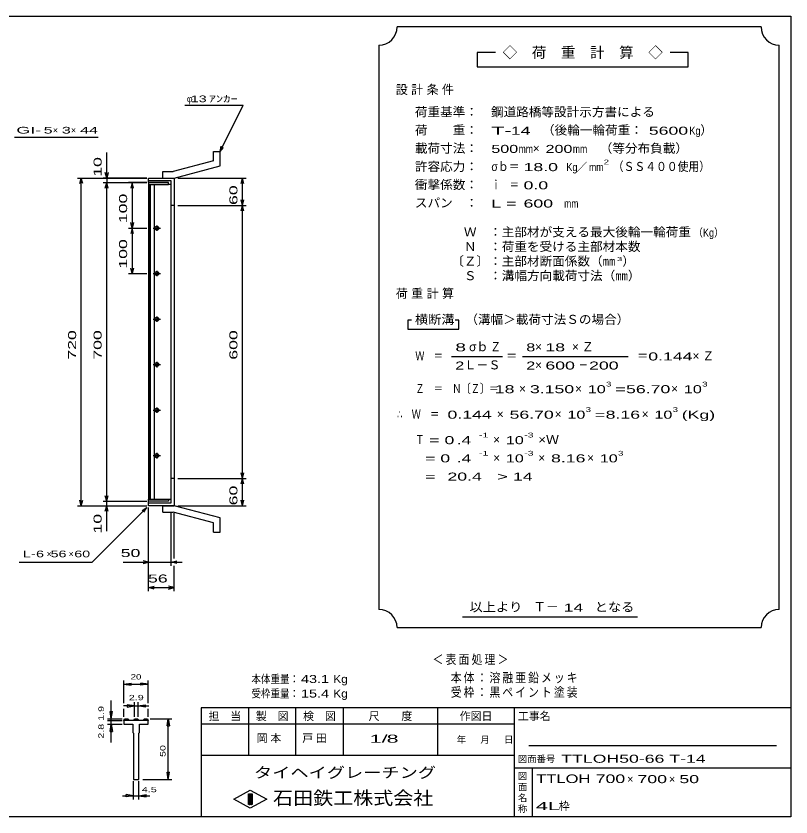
# Model space of a CAD drawing. Units: millimetres, scale not verified. Extents: x -1456 to 1385, y -1026 to 843.
# Drawn here: x -318 to 1385, y -917 to 843 of the extents above; entities that cross this region are included whole.
import ezdxf
from ezdxf.enums import TextEntityAlignment as Align

# ---------------------------------------------------------------- set-up
doc = ezdxf.new("R2010")
doc.units = ezdxf.units.MM
doc.header["$LTSCALE"] = 8
for name, color, linetype, lineweight in [('0_2', 150, 'Continuous', 25), ('16', 3, 'Continuous', 25), ('19', 6, 'Continuous', 25), ('22', 2, 'Continuous', 25), ('32', 4, 'Continuous', 25)]:
    doc.layers.add(name, color=color, linetype=linetype, lineweight=lineweight)
doc.styles.add('ベクトル', font='')
doc.styles.get('ベクトル').set_extended_font_data('ベクトル')

msp = doc.modelspace()

# ---------------------------------------------------------------- linework, layer by layer
at = {"layer": '0_2'}
for p, q in [((-1383.2, 842.8), (1384.8, 842.8)), ((1384.8, 842.8), (1384.8, -917.2)), ((1384.8, -677.2), (88.8, -677.2)), ((88.8, -677.2), (88.8, -917.2)), ((192.8, -677.2), (192.8, -781.2)), ((296.8, -781.2), (296.8, -677.2)), ((400.8, -677.2), (400.8, -781.2)), ((608.8, -781.2), (608.8, -677.2)), ((776.8, -677.2), (776.8, -917.2)), ((776.8, -713.2), (88.8, -713.2)), ((1352.8, -761.2), (808.8, -761.2)), ((88.8, -781.2), (776.8, -781.2)), ((776.8, -809.2), (1384.8, -809.2)), ((816.8, -917.2), (816.8, -809.2)), ((160.8, -878), (196.8, -858)), ((196.8, -858), (232.8, -878)), ((196.8, -898), (160.8, -878)), ((192.8, -866), (200.8, -866)), ((192.8, -890), (192.8, -866)), ((192.8, -866), (194.4, -866)), ((194.4, -866), (194.4, -890)), ((196, -890), (196, -866)), ((196, -866), (197.6, -866)), ((232.8, -878), (196.8, -898)), ((197.6, -866), (197.6, -890)), ((199.2, -890), (199.2, -866)), ((199.2, -866), (200.8, -866)), ((200.8, -866), (200.8, -890)), ((200.8, -866), (200.8, -890)), ((200.8, -890), (192.8, -890)), ((194.4, -890), (196, -890)), ((197.6, -890), (199.2, -890)), ((1384.8, -917.2), (-1383.2, -917.2))]:
    msp.add_line(p, q, dxfattribs=at)
at = {"layer": '16'}
for p, q in [((17.2, 476.8), (-26.8, 476.8)), ((-26.8, 476.8), (-26.8, 472.3)), ((17.2, 472.3), (17.2, 476.8)), ((-26.8, 472.3), (17.2, 472.3)), ((-26.8, 472.3), (-26.8, -218.7)), ((23.2, 472.3), (-26.8, 472.3)), ((-25.3, 472.3), (-25.3, -218.7)), ((-22.3, -218.7), (-22.3, 472.3)), ((-14.8, 472.3), (-14.8, -218.7)), ((23.2, -218.7), (23.2, 472.3)), ((-16.8, 376.8), (-0.8, 376.8)), ((-6.8, 379.8), (-10.8, 379.8)), ((-10.8, 373.8), (-6.8, 373.8)), ((-8.8, 382.8), (-8.8, 370.8)), ((-8.8, 282.8), (-8.8, 270.8)), ((-16.8, 276.8), (-0.8, 276.8)), ((-6.8, 279.8), (-10.8, 279.8)), ((-10.8, 273.8), (-6.8, 273.8)), ((-16.8, 176.8), (-0.8, 176.8)), ((-6.8, 179.8), (-10.8, 179.8)), ((-8.8, 182.8), (-8.8, 170.8)), ((-10.8, 173.8), (-6.8, 173.8)), ((-16.8, 76.8), (-0.8, 76.8)), ((-6.8, 79.8), (-10.8, 79.8)), ((-10.8, 73.8), (-6.8, 73.8)), ((-8.8, 82.8), (-8.8, 70.8)), ((-8.8, -17.2), (-8.8, -29.2)), ((-16.8, -23.2), (-0.8, -23.2)), ((-6.8, -20.2), (-10.8, -20.2)), ((-10.8, -26.2), (-6.8, -26.2)), ((-16.8, -123.2), (-0.8, -123.2)), ((-6.8, -120.2), (-10.8, -120.2)), ((-8.8, -117.2), (-8.8, -129.2)), ((-10.8, -126.2), (-6.8, -126.2)), ((-26.8, -218.7), (17.2, -218.7)), ((-26.8, -223.2), (-26.8, -218.7)), ((-26.8, -218.7), (23.2, -218.7)), ((17.2, -223.2), (-26.8, -223.2)), ((17.2, -218.7), (17.2, -223.2))]:
    msp.add_line(p, q, dxfattribs=at)
for centre, radius, start, end in [((-10.8, 376.8), 3, 90, 270), ((-8.8, 376.8), 4, 46.6, 133.4), ((-8.8, 376.8), 4, 226.6, 313.4), ((-6.8, 376.8), 3, 270, 90), ((-10.8, 276.8), 3, 90, 270), ((-8.8, 276.8), 4, 46.6, 133.4), ((-8.8, 276.8), 4, 226.6, 313.4), ((-6.8, 276.8), 3, 270, 90), ((-10.8, 176.8), 3, 90, 270), ((-8.8, 176.8), 4, 46.6, 133.4), ((-6.8, 176.8), 3, 270, 90), ((-8.8, 176.8), 4, 226.6, 313.4), ((-10.8, 76.8), 3, 90, 270), ((-8.8, 76.8), 4, 46.6, 133.4), ((-8.8, 76.8), 4, 226.6, 313.4), ((-6.8, 76.8), 3, 270, 90), ((-10.8, -23.2), 3, 90, 270), ((-8.8, -23.2), 4, 46.6, 133.4), ((-8.8, -23.2), 4, 226.6, 313.4), ((-6.8, -23.2), 3, 270, 90), ((-10.8, -123.2), 3, 90, 270), ((-8.8, -123.2), 4, 46.6, 133.4), ((-6.8, -123.2), 3, 270, 90), ((-8.8, -123.2), 4, 226.6, 313.4)]:
    msp.add_arc(centre, radius, start, end, dxfattribs=at)
at = {"layer": '19'}
for p, q in [((116.2, 544.8), (130.2, 544.8)), ((116.2, 524.8), (116.2, 544.8)), ((130.2, 513.8), (130.2, 544.8)), ((116.2, 524.8), (27.2, 500.8)), ((29.2, 486.8), (130.2, 513.8)), ((4.2, 500.8), (27.2, 500.8)), ((4.2, 486.8), (4.2, 500.8)), ((-26.8, 476.8), (-26.8, 486.8)), ((-26.8, 486.8), (28.2, 486.8)), ((23.2, 480.8), (-26.8, 480.8)), ((4.2, 486.8), (29.2, 486.8)), ((23.2, -227.2), (23.2, 480.8)), ((28.2, 486.8), (29.2, 485.8)), ((29.2, 485.8), (29.2, -232.2)), ((29.2, 426.8), (23.2, 426.8)), ((29.2, -173.2), (23.2, -173.2)), ((-26.8, -233.2), (-26.8, -223.2)), ((-26.8, -227.2), (23.2, -227.2)), ((28.2, -233.2), (-26.8, -233.2)), ((4.2, -233.2), (29.2, -233.2)), ((4.2, -247.2), (4.2, -233.2)), ((29.2, -232.2), (28.2, -233.2)), ((130.2, -260.2), (29.2, -233.2)), ((4.2, -247.2), (27.2, -247.2)), ((116.2, -271.2), (27.2, -247.2)), ((130.2, -291.2), (130.2, -260.2)), ((116.2, -291.2), (116.2, -271.2)), ((116.2, -291.2), (130.2, -291.2))]:
    msp.add_line(p, q, dxfattribs=at)
at = {"layer": '22', "color": 4}
for p, q in [((1319.2, 818.8), (519.2, 818.8)), ((479.2, 778.8), (479.2, -461.2)), ((1359.2, -461.2), (1359.2, 778.8)), ((735.2, 762.8), (695.2, 762.8)), ((695.2, 762.8), (695.2, 730.8)), ((1159.2, 762.8), (1119.2, 762.8)), ((1159.2, 730.8), (1159.2, 762.8)), ((695.2, 730.8), (1159.2, 730.8)), ((53.2, 646.8), (181.2, 646.8)), ((130.2, 544.8), (181.2, 646.8)), ((-321.3, 576.3), (-137.3, 576.3)), ((130.2, 544.8), (132.6, 556.48)), ((130.2, 544.8), (138.2, 553.6)), ((-118.8, 486.8), (-118.8, 542.8)), ((-118.8, 486.8), (-122, 498.8)), ((-115.6, 498.8), (-118.8, 486.8)), ((-182.8, 486.8), (-30.8, 486.8)), ((-178, 474.8), (-174.8, 486.8)), ((-171.6, 474.8), (-174.8, 486.8)), ((-174.8, -233.2), (-174.8, 486.8)), ((-30.8, 486.8), (-126.8, 486.8)), ((-126.8, 476.8), (-30.8, 476.8)), ((-122, 464.8), (-118.8, 476.8)), ((-118.8, 486.8), (-118.8, 476.8)), ((-115.6, 464.8), (-118.8, 476.8)), ((-118.8, -223.2), (-118.8, 476.8)), ((-30.8, 476.8), (-70.8, 476.8)), ((-62.8, 476.8), (-66, 464.8)), ((-59.6, 464.8), (-62.8, 476.8)), ((-62.8, 476.8), (-62.8, 376.8)), ((37.2, 486.8), (187.6, 486.8)), ((176.4, 474.8), (179.6, 486.8)), ((182.8, 474.8), (179.6, 486.8)), ((179.6, 426.8), (179.6, 486.8)), ((37.2, 426.8), (187.6, 426.8)), ((179.6, 426.8), (176.4, 438.8)), ((176.4, 414.8), (179.6, 426.8)), ((179.6, 426.8), (182.8, 438.8)), ((182.8, 414.8), (179.6, 426.8)), ((179.6, -173.2), (179.6, 426.8)), ((-62.8, 376.8), (-66, 388.8)), ((-59.6, 388.8), (-62.8, 376.8)), ((-70.8, 376.8), (-30.8, 376.8)), ((-62.8, 376.8), (-66, 364.8)), ((-59.6, 364.8), (-62.8, 376.8)), ((-62.8, 376.8), (-62.8, 276.8)), ((-62.8, 276.8), (-66, 288.8)), ((-59.6, 288.8), (-62.8, 276.8)), ((-70.8, 276.8), (-30.8, 276.8)), ((551.2, 174.8), (543.2, 174.8)), ((543.2, 174.8), (543.2, 154.8)), ((655.2, 174.8), (647.2, 174.8)), ((655.2, 154.8), (655.2, 174.8)), ((543.2, 154.8), (655.2, 154.8)), ((639.2, 94.8), (751.2, 94.8)), ((795.2, 94.8), (1027.2, 94.8)), ((37.2, -173.2), (187.6, -173.2)), ((179.6, -173.2), (176.4, -161.2)), ((176.4, -185.2), (179.6, -173.2)), ((179.6, -173.2), (182.8, -161.2)), ((182.8, -185.2), (179.6, -173.2)), ((179.6, -233.2), (179.6, -173.2)), ((-118.8, -223.2), (-122, -211.2)), ((-118.8, -223.2), (-115.6, -211.2)), ((-174.8, -233.2), (-178, -221.2)), ((-174.8, -233.2), (-171.6, -221.2)), ((-126.8, -223.2), (-30.8, -223.2)), ((-118.8, -233.2), (-118.8, -223.2)), ((179.6, -233.2), (176.4, -221.2)), ((179.6, -233.2), (182.8, -221.2)), ((-182.8, -233.2), (-30.8, -233.2)), ((-150.8, -357.2), (-30.8, -237.2)), ((-126.8, -233.2), (-30.8, -233.2)), ((-122, -245.2), (-118.8, -233.2)), ((-115.6, -245.2), (-118.8, -233.2)), ((-118.8, -289.2), (-118.8, -233.2)), ((-41.2, -243.6), (-30.8, -237.2)), ((-37.2, -247.6), (-30.8, -237.2)), ((-26.8, -365.2), (-26.8, -237.2)), ((-26.8, -421.2), (-26.8, -237.2)), ((37.2, -233.2), (187.6, -233.2)), ((23.2, -365.2), (23.2, -249.4)), ((29.2, -349.2), (29.2, -249.4)), ((-310.8, -357.2), (-150.8, -357.2)), ((-82.8, -357.2), (-26.8, -357.2)), ((-26.8, -357.2), (-38.8, -354)), ((-38.8, -360.4), (-26.8, -357.2)), ((-26.8, -357.2), (23.2, -357.2)), ((23.2, -357.2), (35.2, -354)), ((35.2, -360.4), (23.2, -357.2)), ((23.2, -357.2), (47.2, -357.2)), ((29.2, -421.2), (29.2, -365.2)), ((-26.8, -413.2), (-14.8, -410)), ((-14.8, -416.4), (-26.8, -413.2)), ((-26.8, -413.2), (29.2, -413.2)), ((29.2, -413.2), (17.2, -410)), ((17.2, -416.4), (29.2, -413.2)), ((663.2, -477.2), (1047.2, -477.2)), ((519.2, -501.2), (1319.2, -501.2))]:
    msp.add_line(p, q, dxfattribs=at)
for centre, start, end in [((479.2, 818.8), 270, 0), ((1359.2, 818.8), 180, 270), ((479.2, -501.2), 0, 90), ((1359.2, -501.2), 90, 180)]:
    msp.add_arc(centre, 40, start, end, dxfattribs=at)
at = {"layer": '32'}
for p, q in [((-80.8, -666.8), (-80.8, -617.2)), ((-80.8, -625.2), (-64.8, -622.8)), ((-80.8, -625.2), (-64.8, -627.6)), ((-80.8, -625.2), (-27.467, -625.2)), ((-64.8, -627.6), (-64.8, -622.8)), ((-27.467, -625.2), (-43.467, -622.8)), ((-43.467, -627.6), (-43.467, -622.8)), ((-27.467, -625.2), (-43.467, -627.6)), ((-27.467, -666.8), (-27.467, -617.2)), ((-108.8, -701.2), (-108.8, -661.2)), ((-58, -697.2), (-58, -665.2)), ((-50.267, -665.2), (-50.267, -697.2)), ((-108.8, -701.2), (-111.2, -685.2)), ((-111.2, -685.2), (-106.4, -685.2)), ((-108.8, -701.2), (-106.4, -685.2)), ((-58, -673.2), (-82, -673.2)), ((-80.8, -697.2), (-80.8, -679.6)), ((-58, -673.2), (-74, -670.8)), ((-74, -670.8), (-74, -675.6)), ((-74, -675.6), (-58, -673.2)), ((-58, -673.2), (-50.267, -673.2)), ((-50.267, -673.2), (-34.267, -670.8)), ((-34.267, -675.6), (-50.267, -673.2)), ((-50.267, -673.2), (-26.267, -673.2)), ((-34.267, -670.8), (-34.267, -675.6)), ((-27.467, -697.2), (-27.467, -679.6)), ((-116.8, -701.2), (-84.8, -701.2)), ((-108.8, -713.2), (-108.8, -701.2)), ((-80.8, -705.2), (-79.467, -701.2)), ((-79.467, -701.2), (-71.733, -701.2)), ((-71.733, -701.2), (-70.4, -705.2)), ((-59.333, -705.2), (-58, -701.2)), ((-58, -701.2), (-50.267, -701.2)), ((-50.267, -701.2), (-48.933, -705.2)), ((-37.867, -705.2), (-36.533, -701.2)), ((-36.533, -701.2), (-28.8, -701.2)), ((-28.8, -701.2), (-27.467, -705.2)), ((-23.467, -701.2), (24.533, -701.2)), ((14.133, -717.2), (16.533, -701.2)), ((16.533, -701.2), (18.933, -717.2)), ((16.533, -834.534), (16.533, -701.2)), ((-116.8, -705.2), (-84.8, -705.2)), ((-116.8, -713.2), (-84.8, -713.2)), ((-111.2, -729.2), (-108.8, -713.2)), ((-108.8, -713.2), (-106.4, -729.2)), ((-108.8, -753.2), (-108.8, -713.2)), ((-80.8, -705.2), (-80.8, -713.2)), ((-27.467, -705.2), (-80.8, -705.2)), ((-80.8, -713.2), (-61.467, -713.2)), ((-61.467, -713.2), (-61.467, -731.867)), ((-46.8, -731.867), (-46.8, -713.2)), ((-46.8, -713.2), (-27.467, -713.2)), ((-27.467, -713.2), (-27.467, -705.2)), ((14.133, -717.2), (18.933, -717.2)), ((-111.2, -729.2), (-106.4, -729.2)), ((-61.467, -731.867), (-60.133, -733.2)), ((-60.133, -733.2), (-60.133, -834.533)), ((-48.133, -733.2), (-46.8, -731.867)), ((-48.133, -834.533), (-48.133, -733.2)), ((16.533, -834.534), (14.133, -818.534)), ((14.133, -818.534), (18.933, -818.534)), ((16.533, -834.534), (18.933, -818.534)), ((-60.133, -834.533), (-48.133, -834.533)), ((-60.133, -878.534), (-60.133, -838.534)), ((-48.133, -878.534), (-48.133, -838.534)), ((-39.467, -834.534), (24.533, -834.534)), ((-84.133, -870.534), (-60.133, -870.534)), ((-60.133, -870.534), (-76.133, -868.134)), ((-76.133, -872.934), (-76.133, -868.134)), ((-60.133, -870.534), (-76.133, -872.934)), ((-60.133, -870.534), (-48.133, -870.534)), ((-48.133, -870.534), (-32.133, -868.134)), ((-48.133, -870.534), (-32.133, -872.934)), ((-48.133, -870.534), (-24.133, -870.534)), ((-32.133, -872.934), (-32.133, -868.134))]:
    msp.add_line(p, q, dxfattribs=at)
msp.add_circle((-108.8, -705.2), 0.8, dxfattribs=at)

# ---------------------------------------------------------------- texts
at = {"layer": '0_2', "style": 'ベクトル'}
for s, height, p in [('担\u3000当', 17.6, (104.8, -695.6)), ('製\u3000図', 17.6, (208.8, -695.6)), ('検\u3000図', 17.6, (312.8, -695.6)), ('尺\u3000\u3000度', 17.6, (456.8, -695.6)), ('作図日', 17.6, (656.8, -695.6)), ('工事名', 17.6, (784.8, -695.6)), ('年', 14.66, (650.4, -747.2)), ('月', 14.66, (702.4, -747.2)), ('日', 14.66, (754.4, -747.2)), ('図面番号', 14.66, (784.8, -789.6)), ('図', 14.66, (784.8, -827.2)), ('面', 14.66, (784.8, -851.2)), ('名', 14.66, (784.8, -875.2)), ('称', 14.66, (784.8, -899.2))]:
    msp.add_text(s, height=height, dxfattribs=at).set_placement(p, align=Align.MIDDLE_LEFT)
at = {"layer": '0_2', "color": 222, "style": 'ベクトル'}
for s, height, width, p in [('タイヘイグレーチング', 23.46, 1.25, (204.8, -819.6)), ('石田鉄工株式会社', 29.33, 1.1, (246.8, -875.6))]:
    msp.add_text(s, height=height, dxfattribs=dict(at, width=width)).set_placement(p, align=Align.MIDDLE_LEFT)
at = {"layer": '22', "style": 'ベクトル'}
for s, height, p in [('◇\u3000荷\u3000重\u3000計\u3000算\u3000◇', 23.46, (751.2, 762.8)), ('φ', 14.66, (57.2, 660.8)), ('）', 19.35, (1185.6, 592)), ('×', 14.66, (-237.3, 591.9)), ('×', 14.66, (-197.3, 591.9)), ('×', 19.35, (817.6, 552)), ('／', 17.6, (913.2, 510.8)), ('）', 19.35, (1014.4, 304)), ('σｂ', 19.35, (677.6, 116)), ('×', 19.35, (822.4, 116)), ('Ｌ－Ｓ', 19.35, (667.2, 76)), ('×', 19.35, (822.4, 76)), ('×', 19.35, (787.2, 24)), ('×', 19.35, (910.4, 24)), ('×', 19.35, (1121.6, 24)), ('×', 19.35, (738.4, -32)), ('×', 19.35, (865.6, -32)), ('×', 19.35, (1056.8, -32)), ('×', 19.35, (730.4, -88)), ('×', 19.35, (730.4, -128)), ('×', 19.35, (829.6, -128)), ('×', 19.35, (936.8, -128)), ('×', 14.66, (-250.8, -339.2)), ('×', 14.66, (-202.8, -339.2)), ('Ｔ－', 20.53, (818.4, -455.2)), ('×', 17.6, (1024.8, -834)), ('×', 17.6, (1116.8, -834)), ('枠', 17.6, (874.4, -893.2))]:
    msp.add_text(s, height=height, dxfattribs=at).set_placement(p, align=Align.MIDDLE_LEFT)
for s, height, width, p in [('ｱﾝｶｰ', 14.66, 1.6, (105.2, 660.8)), (' 13 ', 14.66, 1.6, (57.2, 660.8)), ('荷重基準：\u3000', 19.35, 1.05, (558.4, 632)), ('鋼道路橋等設計示方書による', 19.35, 1.05, (725.6, 632)), ('GI-', 14.66, 2, (-317.3, 591.9)), ('5', 14.66, 1.8, (-257.3, 591.9)), ('3', 14.66, 1.8, (-217.3, 591.9)), ('44', 14.66, 1.8, (-177.3, 591.9)), ('荷\u3000\u3000重：\u3000', 19.35, 1.05, (558.4, 592)), ('T-', 17.6, 2, (726.4, 590.8)), (' 14 ', 17.6, 1.65, (758.4, 590.8)), ('（後輪一輪荷重：', 19.35, 1.05, (837.6, 592)), (' 5600', 17.6, 1.65, (1061.6, 590.8)), ('Kg', 17.6, 0.85, (1161.6, 590.8)), ('載荷寸法：\u3000', 19.35, 1.05, (558.4, 552)), ('\u3000（等分布負載）', 19.35, 1.05, (936.8, 552)), ('500', 17.6, 1.5, (726.4, 550.8)), ('mm', 17.6, 0.8, (786.4, 550.8)), ('200', 17.6, 1.5, (845.6, 550.8)), ('mm', 17.6, 0.8, (905.6, 550.8)), ('許容応力：\u3000', 19.35, 1.05, (558.4, 512)), ('σｂ＝', 19.35, 0.9, (726.4, 512)), (' 18.0', 17.6, 1.65, (786.4, 510.8)), ('Kg', 17.6, 0.85, (891.2, 510.8)), ('mm', 17.6, 0.8, (941.2, 510.8)), ('2', 10.56, 1.5, (973.2, 522)), ('（ＳＳ４００使用）', 19.35, 0.9, (993.2, 512)), ('衝撃係数：\u3000', 19.35, 1.05, (558.4, 472)), ('ｉ\u3000＝', 19.35, 0.75, (726.4, 472)), (' 0.0', 17.6, 1.65, (786.4, 470.8)), ('スパン\u3000：\u3000', 19.35, 1.05, (558.4, 432)), ('L =', 17.6, 1.65, (726.4, 430.8)), (' 600 ', 17.6, 1.65, (786.4, 430.8)), ('mm', 17.6, 0.8, (886.4, 430.8)), ('\u3000Ｗ\u3000：主部材が支える最大後輪一輪荷重', 19.35, 1.05, (638.4, 368)), ('（Kg）', 17.6, 0.85, (1170.4, 366.8)), ('\u3000Ｎ\u3000：荷重を受ける主部材本数', 19.35, 1.05, (638.4, 336)), ('〔Ｚ〕：主部材断面係数（㎜', 19.35, 1.05, (638.4, 304)), ('3', 8.798, 1.8, (1002.4, 308.8)), ('\u3000Ｓ\u3000：溝幅方向載荷寸法（㎜）', 19.35, 1.05, (638.4, 272)), ('横断溝', 19.35, 1.1, (558.4, 176)), ('\u3000（溝幅＞載荷寸法Ｓの場合）', 19.35, 1.05, (641.6, 176)), ('8', 17.6, 1.8, (647.2, 114.8)), ('Ｚ', 19.35, 0.9, (724, 116)), ('8', 17.6, 1.5, (803.2, 114.8)), (' 18 ', 17.6, 1.65, (834.4, 114.8)), ('Ｗ\u3000＝', 19.35, 0.75, (559.2, 96)), ('＝', 19.35, 0.9, (759.2, 96)), ('＝', 19.35, 0.9, (1047.2, 96)), ('0.144', 17.6, 1.65, (1071.2, 94.8)), ('2', 17.6, 1.5, (647.2, 74.8)), ('2', 17.6, 1.5, (803.2, 74.8)), (' 600 ', 17.6, 1.65, (834.4, 74.8)), ('－', 19.35, 0.75, (918.4, 76)), (' 200 ', 17.6, 1.65, (930.4, 74.8)), ('Ｚ\u3000＝\u3000Ｎ〔Ｚ〕＝', 19.35, 0.75, (559.2, 24)), ('3', 10.56, 1.5, (978.4, 34)), ('3', 10.56, 1.5, (1189.6, 34)), (' 18 ', 17.6, 1.65, (723.2, 22.8)), ('3.150', 17.6, 1.65, (811.2, 22.8)), ('10', 17.6, 1.5, (938.4, 22.8)), ('=', 17.6, 1.7, (998.4, 22.8)), ('56.70', 17.6, 1.65, (1022.4, 22.8)), ('10', 17.6, 1.5, (1149.6, 22.8)), ('3', 10.56, 1.5, (933.6, -22)), ('3', 10.56, 1.5, (1124.8, -22)), ('∴\u3000Ｗ\u3000＝', 19.35, 0.75, (519.2, -32)), (' 0.144', 17.6, 1.65, (619.2, -33.2)), ('56.70', 17.6, 1.65, (766.4, -33.2)), ('10', 17.6, 1.5, (893.6, -33.2)), ('=', 17.6, 1.7, (953.6, -33.2)), ('8.16', 17.6, 1.65, (977.6, -33.2)), ('10', 17.6, 1.5, (1084.8, -33.2)), ('(Kg)', 17.6, 1.65, (1144.8, -33.2)), ('Ｔ', 19.35, 0.75, (559.2, -88)), (' = 0', 17.6, 1.65, (579.2, -89.2)), (' .4 ', 17.6, 1.65, (639.2, -89.2)), ('-1', 10.56, 1.65, (699.2, -78)), ('10', 17.6, 1.5, (758.4, -89.2)), ('-3', 10.56, 1.65, (798.4, -78)), ('×Ｗ', 19.35, 1.1, (829.6, -88)), ('  = 0', 17.6, 1.65, (559.2, -129.2)), (' .4 ', 17.6, 1.65, (639.2, -129.2)), ('-1', 10.56, 1.65, (699.2, -118)), ('10', 17.6, 1.5, (758.4, -129.2)), ('-3', 10.56, 1.65, (798.4, -118)), ('8.16', 17.6, 1.65, (857.6, -129.2)), ('10', 17.6, 1.5, (964.8, -129.2)), ('3', 10.56, 1.5, (1004.8, -118)), ('  =', 17.6, 1.65, (559.2, -169.2)), (' 20.4', 17.6, 1.65, (619.2, -169.2)), ('>', 17.6, 1.7, (739.2, -169.2)), (' 14 ', 17.6, 1.65, (763.2, -169.2)), ('L-', 14.66, 1.6, (-302.8, -339.2)), (' 6 ', 14.66, 1.6, (-282.8, -339.2)), (' 56 ', 14.66, 1.6, (-250.8, -339.2)), (' 60 ', 14.66, 1.6, (-198.8, -339.2)), (' 50 ', 17.6, 1.65, (-98.8, -337.2)), (' 56 ', 17.6, 1.65, (-38.8, -393.2)), ('以上より\u3000', 19.35, 1.1, (678.4, -456)), (' 14 ', 17.6, 1.65, (874.4, -457.2)), ('となる', 19.35, 1.1, (953.6, -456)), ('本体重量：', 17.6, 0.85, (199.2, -614)), (' 43.1', 17.6, 1.35, (299.2, -614)), ('Kg', 17.6, 1.1, (379.2, -614)), ('受枠重量：', 17.6, 0.85, (199.2, -646)), (' 15.4', 17.6, 1.35, (299.2, -646)), ('Kg', 17.6, 1.1, (379.2, -646)), ('1/', 17.6, 2, (459.2, -745.2)), (' 8 ', 17.6, 2, (483.2, -745.2)), ('TTLOH50-66 T-14             ', 17.6, 1.65, (880, -789.2)), ('TTLOH', 18.77, 1.45, (824.8, -833.2)), (' 700 ', 18.77, 1.55, (944.8, -833.2)), (' 700 ', 17.6, 1.65, (1036.8, -834)), (' 50 ', 17.6, 1.65, (1128.8, -834)), ('4L', 17.6, 2.05, (824, -893.2))]:
    msp.add_text(s, height=height, dxfattribs=dict(at, width=width)).set_placement(p, align=Align.MIDDLE_LEFT)
at = {"layer": '22', "style": 'ベクトル', "width": 1.65}
for s, p in [(' 10 ', (-138.8, 478.8)), (' 60 ', (159.6, 416.8)), (' 100 ', (-82.8, 376.8)), (' 100 ', (-82.8, 276.8)), (' 720 ', (-194.8, 76.8)), (' 700 ', (-138.8, 76.8)), (' 600 ', (159.6, 76.8)), (' 60 ', (159.6, -243.2)), (' 10 ', (-138.8, -305.2))]:
    msp.add_text(s, height=17.6, rotation=90, dxfattribs=at).set_placement(p, align=Align.MIDDLE_LEFT)
at = {"layer": '22', "attachment_point": 4, "style": 'ベクトル'}
for s, insert, char_height in [('\\T1.28;設計条件', (516.4, 680), 19.35), ('\\T1.28;荷重計算', (516.4, 232), 19.35), ('\\T1.42;×Ｚ', (903.6, 116), 19.35), ('\\T1.42;×Ｚ', (1168.4, 96), 19.35), ('\\T1.2;\\W0.85;＜表面処理＞', (597.2, -572), 20.53), ('\\T1.19;\\W0.85;本体：溶融亜鉛メッキ', (637.2, -612), 20.53), ('\\T1.19;\\W0.85;受枠：黒ペイント塗装', (637.2, -644), 20.53), ('\\T1.25;岡本\u3000', (210.8, -745.2), 17.6), ('\\T1.25;戸田\u3000', (310.8, -745.2), 17.6)]:
    msp.add_mtext(s, dxfattribs=dict(at, insert=insert, char_height=char_height))
at = {"layer": '32', "color": 2, "style": 'ベクトル'}
for s, width, p in [('20', 1.35, (-66.133, -609.2)), ('2.9', 1.5, (-70.133, -654.8)), (' 4.5 ', 1.5, (-48.133, -856.934))]:
    msp.add_text(s, height=11.73, dxfattribs=dict(at, width=width)).set_placement(p, align=Align.MIDDLE_LEFT)
at = {"layer": '32', "color": 2, "style": 'ベクトル', "width": 1.5}
for s, p in [('2.8 1.9', (-131.2, -745.2)), (' 50 ', (4.533, -791.867))]:
    msp.add_text(s, height=11.73, rotation=90, dxfattribs=at).set_placement(p, align=Align.MIDDLE_LEFT)

doc.saveas('drawing.dxf')
